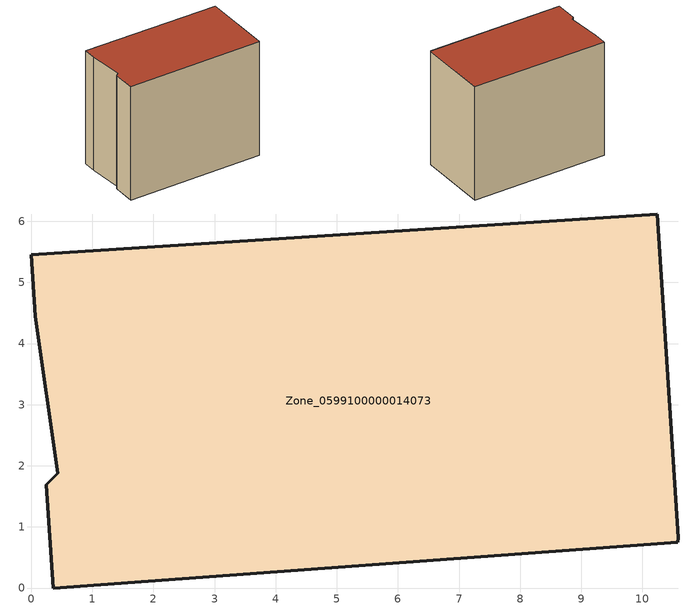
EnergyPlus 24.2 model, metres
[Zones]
Zone_0599100000014073
 floor ground (C_G): 10.24,6.12 10.59,0.82 10.58,0.75 0.36,0 0.25,1.69 0.44,1.88 0.07,4.45 0,5.45 z0
 wall outside (C_F): 10.24,6.12 0,5.45 0.07,4.45 0.44,1.88 0.25,1.69 0.36,0 10.58,0.75 10.59,0.82 10.24,6.12 z0:8.82
 roof outside (C_R): 10.59,0.82 10.24,6.12 0,5.45 0.07,4.45 0.44,1.88 0.25,1.69 0.36,0 10.58,0.75 z8.82
[BUILDING]
Pand.0599100000014073: North Axis=0; Terrain=City; Loads Convergence Tolerance Value=0.04; Temperature Convergence Tolerance Value=0.4; Solar Distribution=FullExterior; Maximum Number of Warmup Days=25; Minimum Number of Warmup Days=1
[Site:Location]
Rotterdam.The.Hague.AP_ZH_NLD Design_Conditions: Latitude=51.96; Longitude=4.45; Time Zone=1; Elevation=-4.5
[SITE:GROUNDTEMPERATURE:BUILDINGSURFACE]
18, 18, 18, 18, 18, 18, 18, 18, 18, 18, 18, 18
[MATERIAL] Thermal Absorptance=0.9; Solar Absorptance=0.7; Visible Absorptance=0.7
Name | Roughness | Thickness | Conductivity | Density | Specific Heat
G.TC.1946-1964 | MediumSmooth | 0.15 | 1 | 540 | 1210
F.TC.1946-1964 | Rough | 0.3 | 0.857143 | 1920 | 840
R.TC.1946-1964 | MediumRough | 0.2 | 0.235294 | 1500 | 1000
[CONSTRUCTION]
C_G: G.TC.1946-1964
C_F: F.TC.1946-1964
C_R: R.TC.1946-1964
[ZONE]
Zone_0599100000014073: Type=1; Multiplier=1; Ceiling Height=Autocalculate; Volume=Autocalculate; Floor Area=autocalculate; Part of Total Floor Area=Yes
[ZONEINFILTRATION:DESIGNFLOWRATE]
Infil_Zone_0599100000014073: Zone or ZoneList or Space or SpaceList=Zone_0599100000014073; Schedule=AlwaysOn; Design Flow Rate Calculation Method=Flow/Area; Flow Rate per Floor Area=0.003; Constant Term Coefficient=1; Temperature Term Coefficient=0; Velocity Term Coefficient=0; Velocity Squared Term Coefficient=0
[HVACTEMPLATE:ZONE:IDEALLOADSAIRSYSTEM]
Zone_0599100000014073: Maximum Heating Supply Air Temperature=50; Minimum Cooling Supply Air Temperature=13; Maximum Heating Supply Air Humidity Ratio=0.0156; Minimum Cooling Supply Air Humidity Ratio=0.0077; Heating Limit=NoLimit; Cooling Limit=NoLimit; Dehumidification Control Type=ConstantSensibleHeatRatio; Cooling Sensible Heat Ratio=0.7; Dehumidification Setpoint=60; Humidification Control Type=None; Humidification Setpoint=30; Outdoor Air Method=None; Outdoor Air Flow Rate per Person=0.00944; Outdoor Air Flow Rate per Zone Floor Area=0; Outdoor Air Flow Rate per Zone=0; Demand Controlled Ventilation Type=None; Outdoor Air Economizer Type=NoEconomizer; Heat Recovery Type=None; Sensible Heat Recovery Effectiveness=0.7; Latent Heat Recovery Effectiveness=0.65
[ZONECONTROL:THERMOSTAT]
ThermostatControl_Zone_0599100000014073: Zone or ZoneList=Zone_0599100000014073; Control Type Schedule=DualSetpointControlType; Control 1=Thermostat_Zone_0599100000014073; Temperature Difference Between Cutout And Setpoint=0
[THERMOSTATSETPOINT:DUALSETPOINT]
Thermostat_Zone_0599100000014073: Heating Setpoint Temperature Schedule=HeatingSetpoint_Zone_0599100000014073; Cooling Setpoint Temperature Schedule=CoolingSetpoint_Zone_0599100000014073
[SCHEDULE:COMPACT]
HeatingSetpoint_Zone_0599100000014073: Through: 12/31, For: AllDays, Until: 24:00, 21
CoolingSetpoint_Zone_0599100000014073: Through: 12/31, For: AllDays, Until: 24:00, 24
DualSetpointControlType: Through: 12/31, For: AllDays, Until: 24:00, 4
AlwaysOn: Through: 12/31, For: AllDays, Until: 24:00, 1
